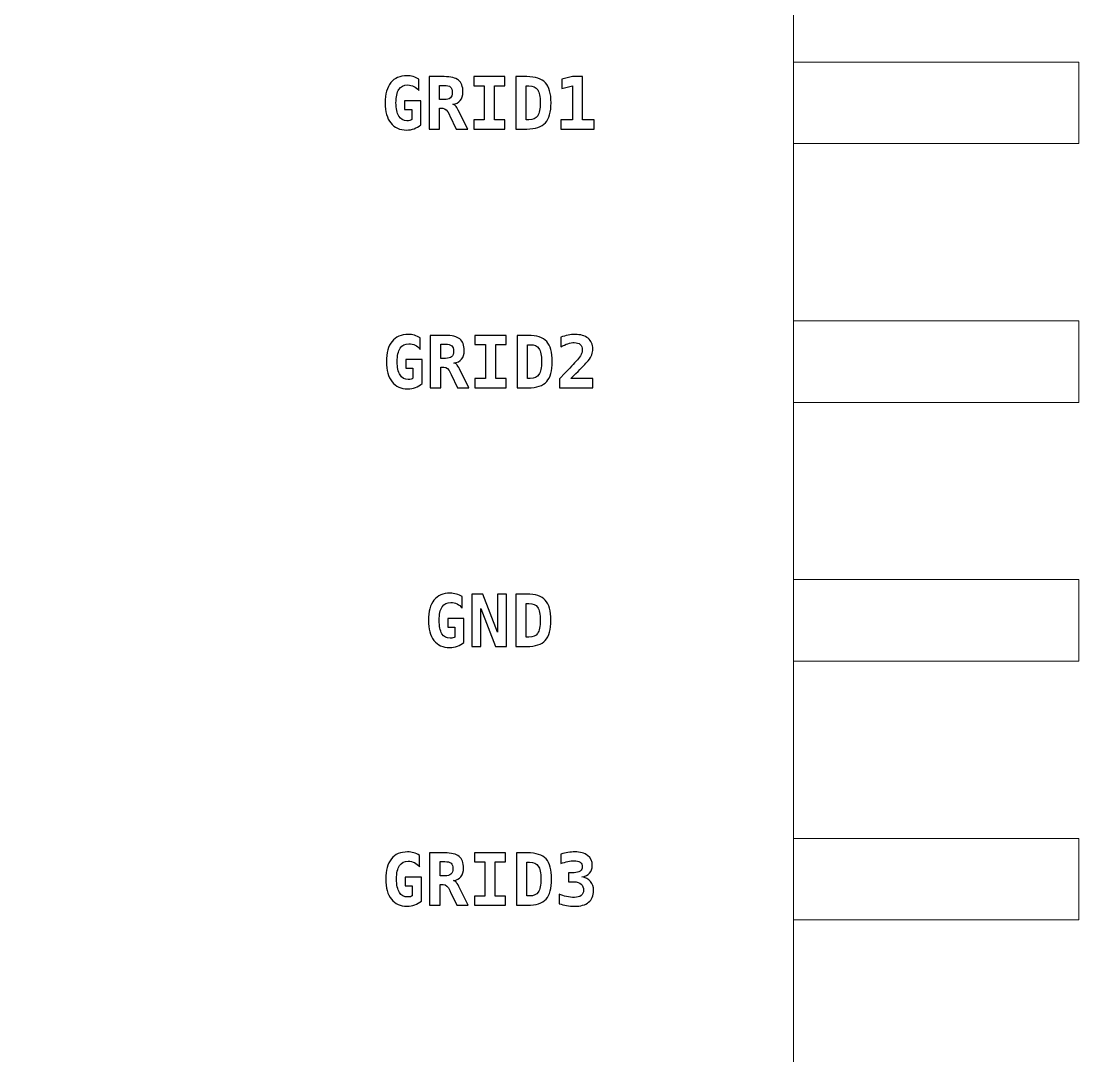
# Model space of a CAD drawing. Header units: centimetres. Extents: x -11.36 to -9.63, y -15.64 to -13.63.
# Drawn here: x -10.496 to -9.977, y -15.127 to -14.619 of the extents above; entities that cross this region are included whole.
import ezdxf

# ---------------------------------------------------------------- set-up
doc = ezdxf.new("R2010")
doc.units = ezdxf.units.CM
doc.header["$MEASUREMENT"] = 0
doc.layers.add('Layer 1', color=7, linetype='Continuous')

msp = doc.modelspace()

# ---------------------------------------------------------------- linework, layer by layer
at = {"layer": 'Layer 1', "color": 7, "lineweight": 9}
for points in [[(-10.8825, -15.485), (-10.1175, -15.485), (-10.1175, -14.215), (-10.8825, -14.215), (-10.8825, -15.485)], [(-10.1175, -14.6795), (-9.9775, -14.6795), (-9.9775, -14.6395), (-10.1175, -14.6395), (-10.1175, -14.6795)], [(-10.1175, -14.8065), (-9.9775, -14.8065), (-9.9775, -14.7665), (-10.1175, -14.7665), (-10.1175, -14.8065)], [(-10.1175, -14.9335), (-9.9775, -14.9335), (-9.9775, -14.8935), (-10.1175, -14.8935), (-10.1175, -14.9335)], [(-10.1175, -15.0605), (-9.9775, -15.0605), (-9.9775, -15.0205), (-10.1175, -15.0205), (-10.1175, -15.0605)]]:
    msp.add_lwpolyline(points, close=True, dxfattribs=at)
at = {"layer": 'Layer 1', "color": 250}
for points, knots in [([(-10.30474, -14.66769), (-10.30474, -14.66769), (-10.30474, -14.66278), (-10.30474, -14.66278), (-10.30474, -14.66278), (-10.30474, -14.66278), (-10.30822, -14.66278), (-10.30822, -14.66278), (-10.30822, -14.66278), (-10.30822, -14.66278), (-10.30822, -14.65851), (-10.30822, -14.65851), (-10.30822, -14.65851), (-10.30822, -14.65851), (-10.30029, -14.65851), (-10.30029, -14.65851), (-10.30029, -14.65851), (-10.30029, -14.65851), (-10.30029, -14.67029), (-10.30029, -14.67029), (-10.30029, -14.67029), (-10.30127, -14.67113), (-10.30234, -14.67176), (-10.30352, -14.67219), (-10.30352, -14.67219), (-10.3047, -14.67262), (-10.30596, -14.67284), (-10.3073, -14.67284), (-10.3073, -14.67284), (-10.31063, -14.67284), (-10.3132, -14.67168), (-10.31502, -14.66937), (-10.31502, -14.66937), (-10.31684, -14.66705), (-10.31774, -14.66377), (-10.31774, -14.6595), (-10.31774, -14.6595), (-10.31774, -14.65518), (-10.31683, -14.65187), (-10.315, -14.64958), (-10.315, -14.64958), (-10.31316, -14.6473), (-10.31052, -14.64616), (-10.30706, -14.64616), (-10.30706, -14.64616), (-10.30602, -14.64616), (-10.30501, -14.6463), (-10.30401, -14.6466), (-10.30401, -14.6466), (-10.30301, -14.64689), (-10.30207, -14.64731), (-10.3012, -14.64786), (-10.3012, -14.64786), (-10.3012, -14.64786), (-10.3012, -14.65349), (-10.3012, -14.65349), (-10.3012, -14.65349), (-10.30191, -14.65258), (-10.30273, -14.65188), (-10.30366, -14.65142), (-10.30366, -14.65142), (-10.30458, -14.65095), (-10.3056, -14.65072), (-10.3067, -14.65072), (-10.3067, -14.65072), (-10.30863, -14.65072), (-10.31008, -14.65145), (-10.31103, -14.6529), (-10.31103, -14.6529), (-10.31198, -14.65435), (-10.31246, -14.65655), (-10.31246, -14.6595), (-10.31246, -14.6595), (-10.31246, -14.66237), (-10.312, -14.66454), (-10.31108, -14.66604), (-10.31108, -14.66604), (-10.31016, -14.66753), (-10.30882, -14.66828), (-10.30707, -14.66828), (-10.30707, -14.66828), (-10.30654, -14.66828), (-10.30608, -14.66823), (-10.30568, -14.66813), (-10.30568, -14.66813), (-10.3053, -14.66804), (-10.30498, -14.66789), (-10.30474, -14.66769)], [0, 0, 0, 0, 0.045455, 0.045455, 0.045455, 0.045455, 0.090909, 0.090909, 0.090909, 0.090909, 0.136364, 0.136364, 0.136364, 0.136364, 0.181818, 0.181818, 0.181818, 0.181818, 0.227273, 0.227273, 0.227273, 0.227273, 0.272727, 0.272727, 0.272727, 0.272727, 0.318182, 0.318182, 0.318182, 0.318182, 0.363636, 0.363636, 0.363636, 0.363636, 0.409091, 0.409091, 0.409091, 0.409091, 0.454545, 0.454545, 0.454545, 0.454545, 0.5, 0.5, 0.5, 0.5, 0.545455, 0.545455, 0.545455, 0.545455, 0.590909, 0.590909, 0.590909, 0.590909, 0.636364, 0.636364, 0.636364, 0.636364, 0.681818, 0.681818, 0.681818, 0.681818, 0.727273, 0.727273, 0.727273, 0.727273, 0.772727, 0.772727, 0.772727, 0.772727, 0.818182, 0.818182, 0.818182, 0.818182, 0.863636, 0.863636, 0.863636, 0.863636, 0.909091, 0.909091, 0.909091, 0.909091, 0.954545, 0.954545, 0.954545, 0.954545, 1, 1, 1, 1]), ([(-10.28462, -14.6602), (-10.28411, -14.6603), (-10.28367, -14.66054), (-10.2833, -14.66092), (-10.2833, -14.66092), (-10.28293, -14.66129), (-10.28247, -14.66201), (-10.28193, -14.66309), (-10.28193, -14.66309), (-10.28193, -14.66309), (-10.27728, -14.67234), (-10.27728, -14.67234), (-10.27728, -14.67234), (-10.27728, -14.67234), (-10.28286, -14.67234), (-10.28286, -14.67234), (-10.28286, -14.67234), (-10.28286, -14.67234), (-10.28596, -14.66585), (-10.28596, -14.66585), (-10.28596, -14.66585), (-10.28605, -14.66567), (-10.28618, -14.66541), (-10.28632, -14.66509), (-10.28632, -14.66509), (-10.28723, -14.66315), (-10.2883, -14.66218), (-10.28953, -14.66218), (-10.28953, -14.66218), (-10.28953, -14.66218), (-10.29115, -14.66218), (-10.29115, -14.66218), (-10.29115, -14.66218), (-10.29115, -14.66218), (-10.29115, -14.67234), (-10.29115, -14.67234), (-10.29115, -14.67234), (-10.29115, -14.67234), (-10.29623, -14.67234), (-10.29623, -14.67234), (-10.29623, -14.67234), (-10.29623, -14.67234), (-10.29623, -14.64662), (-10.29623, -14.64662), (-10.29623, -14.64662), (-10.29623, -14.64662), (-10.28889, -14.64662), (-10.28889, -14.64662), (-10.28889, -14.64662), (-10.28558, -14.64662), (-10.28321, -14.64721), (-10.28177, -14.64838), (-10.28177, -14.64838), (-10.28033, -14.64955), (-10.2796, -14.65145), (-10.2796, -14.6541), (-10.2796, -14.6541), (-10.2796, -14.65586), (-10.28003, -14.65728), (-10.2809, -14.65832), (-10.2809, -14.65832), (-10.28176, -14.65936), (-10.283, -14.65999), (-10.28462, -14.6602)], [0, 0, 0, 0, 0.0625, 0.0625, 0.0625, 0.0625, 0.125, 0.125, 0.125, 0.125, 0.1875, 0.1875, 0.1875, 0.1875, 0.25, 0.25, 0.25, 0.25, 0.3125, 0.3125, 0.3125, 0.3125, 0.375, 0.375, 0.375, 0.375, 0.4375, 0.4375, 0.4375, 0.4375, 0.5, 0.5, 0.5, 0.5, 0.5625, 0.5625, 0.5625, 0.5625, 0.625, 0.625, 0.625, 0.625, 0.6875, 0.6875, 0.6875, 0.6875, 0.75, 0.75, 0.75, 0.75, 0.8125, 0.8125, 0.8125, 0.8125, 0.875, 0.875, 0.875, 0.875, 0.9375, 0.9375, 0.9375, 0.9375, 1, 1, 1, 1]), ([(-10.29115, -14.6509), (-10.29115, -14.6509), (-10.29115, -14.6579), (-10.29115, -14.6579), (-10.29115, -14.6579), (-10.29115, -14.6579), (-10.28875, -14.6579), (-10.28875, -14.6579), (-10.28875, -14.6579), (-10.28737, -14.6579), (-10.28637, -14.65763), (-10.28577, -14.65709), (-10.28577, -14.65709), (-10.28516, -14.65654), (-10.28486, -14.65564), (-10.28486, -14.65439), (-10.28486, -14.65439), (-10.28486, -14.65314), (-10.28516, -14.65224), (-10.28575, -14.65171), (-10.28575, -14.65171), (-10.28635, -14.65117), (-10.28735, -14.6509), (-10.28875, -14.6509), (-10.28875, -14.6509), (-10.28875, -14.6509), (-10.29115, -14.6509), (-10.29115, -14.6509)], [0, 0, 0, 0, 0.142857, 0.142857, 0.142857, 0.142857, 0.285714, 0.285714, 0.285714, 0.285714, 0.428571, 0.428571, 0.428571, 0.428571, 0.571429, 0.571429, 0.571429, 0.571429, 0.714286, 0.714286, 0.714286, 0.714286, 0.857143, 0.857143, 0.857143, 0.857143, 1, 1, 1, 1]), ([(-10.27432, -14.6511), (-10.27432, -14.6511), (-10.27432, -14.64662), (-10.27432, -14.64662), (-10.27432, -14.64662), (-10.27432, -14.64662), (-10.259, -14.64662), (-10.259, -14.64662), (-10.259, -14.64662), (-10.259, -14.64662), (-10.259, -14.6511), (-10.259, -14.6511), (-10.259, -14.6511), (-10.259, -14.6511), (-10.26412, -14.6511), (-10.26412, -14.6511), (-10.26412, -14.6511), (-10.26412, -14.6511), (-10.26412, -14.66786), (-10.26412, -14.66786), (-10.26412, -14.66786), (-10.26412, -14.66786), (-10.259, -14.66786), (-10.259, -14.66786), (-10.259, -14.66786), (-10.259, -14.66786), (-10.259, -14.67234), (-10.259, -14.67234), (-10.259, -14.67234), (-10.259, -14.67234), (-10.27432, -14.67234), (-10.27432, -14.67234), (-10.27432, -14.67234), (-10.27432, -14.67234), (-10.27432, -14.66786), (-10.27432, -14.66786), (-10.27432, -14.66786), (-10.27432, -14.66786), (-10.2692, -14.66786), (-10.2692, -14.66786), (-10.2692, -14.66786), (-10.2692, -14.66786), (-10.2692, -14.6511), (-10.2692, -14.6511), (-10.2692, -14.6511), (-10.2692, -14.6511), (-10.27432, -14.6511), (-10.27432, -14.6511)], [0, 0, 0, 0, 0.083333, 0.083333, 0.083333, 0.083333, 0.166667, 0.166667, 0.166667, 0.166667, 0.25, 0.25, 0.25, 0.25, 0.333333, 0.333333, 0.333333, 0.333333, 0.416667, 0.416667, 0.416667, 0.416667, 0.5, 0.5, 0.5, 0.5, 0.583333, 0.583333, 0.583333, 0.583333, 0.666667, 0.666667, 0.666667, 0.666667, 0.75, 0.75, 0.75, 0.75, 0.833333, 0.833333, 0.833333, 0.833333, 0.916667, 0.916667, 0.916667, 0.916667, 1, 1, 1, 1]), ([(-10.25368, -14.64662), (-10.25368, -14.64662), (-10.24824, -14.64662), (-10.24824, -14.64662), (-10.24824, -14.64662), (-10.24404, -14.64662), (-10.24101, -14.64762), (-10.23916, -14.64963), (-10.23916, -14.64963), (-10.23731, -14.65163), (-10.23639, -14.65491), (-10.23639, -14.65946), (-10.23639, -14.65946), (-10.23639, -14.66401), (-10.23731, -14.6673), (-10.23916, -14.66932), (-10.23916, -14.66932), (-10.24101, -14.67133), (-10.24404, -14.67234), (-10.24824, -14.67234), (-10.24824, -14.67234), (-10.24824, -14.67234), (-10.25368, -14.67234), (-10.25368, -14.67234), (-10.25368, -14.67234), (-10.25368, -14.67234), (-10.25368, -14.64662), (-10.25368, -14.64662)], [0, 0, 0, 0, 0.142857, 0.142857, 0.142857, 0.142857, 0.285714, 0.285714, 0.285714, 0.285714, 0.428571, 0.428571, 0.428571, 0.428571, 0.571429, 0.571429, 0.571429, 0.571429, 0.714286, 0.714286, 0.714286, 0.714286, 0.857143, 0.857143, 0.857143, 0.857143, 1, 1, 1, 1]), ([(-10.23156, -14.66786), (-10.23156, -14.66786), (-10.22587, -14.66786), (-10.22587, -14.66786), (-10.22587, -14.66786), (-10.22587, -14.66786), (-10.22587, -14.65117), (-10.22587, -14.65117), (-10.22587, -14.65117), (-10.22587, -14.65117), (-10.23116, -14.65248), (-10.23116, -14.65248), (-10.23116, -14.65248), (-10.23116, -14.65248), (-10.23116, -14.6479), (-10.23116, -14.6479), (-10.23116, -14.6479), (-10.23116, -14.6479), (-10.22584, -14.64662), (-10.22584, -14.64662), (-10.22584, -14.64662), (-10.22584, -14.64662), (-10.22093, -14.64662), (-10.22093, -14.64662), (-10.22093, -14.64662), (-10.22093, -14.64662), (-10.22093, -14.66786), (-10.22093, -14.66786), (-10.22093, -14.66786), (-10.22093, -14.66786), (-10.21524, -14.66786), (-10.21524, -14.66786), (-10.21524, -14.66786), (-10.21524, -14.66786), (-10.21524, -14.67234), (-10.21524, -14.67234), (-10.21524, -14.67234), (-10.21524, -14.67234), (-10.23156, -14.67234), (-10.23156, -14.67234), (-10.23156, -14.67234), (-10.23156, -14.67234), (-10.23156, -14.66786), (-10.23156, -14.66786)], [0, 0, 0, 0, 0.090909, 0.090909, 0.090909, 0.090909, 0.181818, 0.181818, 0.181818, 0.181818, 0.272727, 0.272727, 0.272727, 0.272727, 0.363636, 0.363636, 0.363636, 0.363636, 0.454545, 0.454545, 0.454545, 0.454545, 0.545455, 0.545455, 0.545455, 0.545455, 0.636364, 0.636364, 0.636364, 0.636364, 0.727273, 0.727273, 0.727273, 0.727273, 0.818182, 0.818182, 0.818182, 0.818182, 0.909091, 0.909091, 0.909091, 0.909091, 1, 1, 1, 1]), ([(-10.2486, -14.6512), (-10.2486, -14.6512), (-10.2486, -14.66776), (-10.2486, -14.66776), (-10.2486, -14.66776), (-10.2486, -14.66776), (-10.24723, -14.66776), (-10.24723, -14.66776), (-10.24723, -14.66776), (-10.24523, -14.66776), (-10.2438, -14.66713), (-10.24295, -14.66587), (-10.24295, -14.66587), (-10.2421, -14.66461), (-10.24168, -14.66247), (-10.24168, -14.65946), (-10.24168, -14.65946), (-10.24168, -14.65646), (-10.2421, -14.65433), (-10.24295, -14.65308), (-10.24295, -14.65308), (-10.2438, -14.65182), (-10.24523, -14.6512), (-10.24723, -14.6512), (-10.24723, -14.6512), (-10.24723, -14.6512), (-10.2486, -14.6512), (-10.2486, -14.6512)], [0, 0, 0, 0, 0.142857, 0.142857, 0.142857, 0.142857, 0.285714, 0.285714, 0.285714, 0.285714, 0.428571, 0.428571, 0.428571, 0.428571, 0.571429, 0.571429, 0.571429, 0.571429, 0.714286, 0.714286, 0.714286, 0.714286, 0.857143, 0.857143, 0.857143, 0.857143, 1, 1, 1, 1]), ([(-10.30412, -14.79469), (-10.30412, -14.79469), (-10.30412, -14.78978), (-10.30412, -14.78978), (-10.30412, -14.78978), (-10.30412, -14.78978), (-10.3076, -14.78978), (-10.3076, -14.78978), (-10.3076, -14.78978), (-10.3076, -14.78978), (-10.3076, -14.78551), (-10.3076, -14.78551), (-10.3076, -14.78551), (-10.3076, -14.78551), (-10.29967, -14.78551), (-10.29967, -14.78551), (-10.29967, -14.78551), (-10.29967, -14.78551), (-10.29967, -14.79729), (-10.29967, -14.79729), (-10.29967, -14.79729), (-10.30065, -14.79813), (-10.30172, -14.79876), (-10.3029, -14.79919), (-10.3029, -14.79919), (-10.30408, -14.79962), (-10.30534, -14.79984), (-10.30668, -14.79984), (-10.30668, -14.79984), (-10.31001, -14.79984), (-10.31258, -14.79868), (-10.3144, -14.79637), (-10.3144, -14.79637), (-10.31622, -14.79405), (-10.31712, -14.79077), (-10.31712, -14.7865), (-10.31712, -14.7865), (-10.31712, -14.78218), (-10.31621, -14.77887), (-10.31438, -14.77658), (-10.31438, -14.77658), (-10.31254, -14.7743), (-10.3099, -14.77316), (-10.30644, -14.77316), (-10.30644, -14.77316), (-10.3054, -14.77316), (-10.30439, -14.7733), (-10.30339, -14.7736), (-10.30339, -14.7736), (-10.30239, -14.77389), (-10.30145, -14.77431), (-10.30058, -14.77486), (-10.30058, -14.77486), (-10.30058, -14.77486), (-10.30058, -14.78049), (-10.30058, -14.78049), (-10.30058, -14.78049), (-10.30129, -14.77958), (-10.30211, -14.77888), (-10.30304, -14.77842), (-10.30304, -14.77842), (-10.30396, -14.77795), (-10.30498, -14.77772), (-10.30608, -14.77772), (-10.30608, -14.77772), (-10.30801, -14.77772), (-10.30946, -14.77845), (-10.31041, -14.7799), (-10.31041, -14.7799), (-10.31136, -14.78135), (-10.31184, -14.78355), (-10.31184, -14.7865), (-10.31184, -14.7865), (-10.31184, -14.78937), (-10.31138, -14.79154), (-10.31046, -14.79304), (-10.31046, -14.79304), (-10.30954, -14.79453), (-10.3082, -14.79528), (-10.30645, -14.79528), (-10.30645, -14.79528), (-10.30592, -14.79528), (-10.30546, -14.79523), (-10.30506, -14.79513), (-10.30506, -14.79513), (-10.30468, -14.79504), (-10.30436, -14.79489), (-10.30412, -14.79469)], [0, 0, 0, 0, 0.045455, 0.045455, 0.045455, 0.045455, 0.090909, 0.090909, 0.090909, 0.090909, 0.136364, 0.136364, 0.136364, 0.136364, 0.181818, 0.181818, 0.181818, 0.181818, 0.227273, 0.227273, 0.227273, 0.227273, 0.272727, 0.272727, 0.272727, 0.272727, 0.318182, 0.318182, 0.318182, 0.318182, 0.363636, 0.363636, 0.363636, 0.363636, 0.409091, 0.409091, 0.409091, 0.409091, 0.454545, 0.454545, 0.454545, 0.454545, 0.5, 0.5, 0.5, 0.5, 0.545455, 0.545455, 0.545455, 0.545455, 0.590909, 0.590909, 0.590909, 0.590909, 0.636364, 0.636364, 0.636364, 0.636364, 0.681818, 0.681818, 0.681818, 0.681818, 0.727273, 0.727273, 0.727273, 0.727273, 0.772727, 0.772727, 0.772727, 0.772727, 0.818182, 0.818182, 0.818182, 0.818182, 0.863636, 0.863636, 0.863636, 0.863636, 0.909091, 0.909091, 0.909091, 0.909091, 0.954545, 0.954545, 0.954545, 0.954545, 1, 1, 1, 1]), ([(-10.284, -14.7872), (-10.28349, -14.7873), (-10.28305, -14.78754), (-10.28268, -14.78792), (-10.28268, -14.78792), (-10.28231, -14.78829), (-10.28185, -14.78901), (-10.28131, -14.79009), (-10.28131, -14.79009), (-10.28131, -14.79009), (-10.27666, -14.79934), (-10.27666, -14.79934), (-10.27666, -14.79934), (-10.27666, -14.79934), (-10.28224, -14.79934), (-10.28224, -14.79934), (-10.28224, -14.79934), (-10.28224, -14.79934), (-10.28534, -14.79285), (-10.28534, -14.79285), (-10.28534, -14.79285), (-10.28543, -14.79267), (-10.28556, -14.79241), (-10.2857, -14.79209), (-10.2857, -14.79209), (-10.28661, -14.79015), (-10.28768, -14.78918), (-10.28891, -14.78918), (-10.28891, -14.78918), (-10.28891, -14.78918), (-10.29053, -14.78918), (-10.29053, -14.78918), (-10.29053, -14.78918), (-10.29053, -14.78918), (-10.29053, -14.79934), (-10.29053, -14.79934), (-10.29053, -14.79934), (-10.29053, -14.79934), (-10.29561, -14.79934), (-10.29561, -14.79934), (-10.29561, -14.79934), (-10.29561, -14.79934), (-10.29561, -14.77362), (-10.29561, -14.77362), (-10.29561, -14.77362), (-10.29561, -14.77362), (-10.28827, -14.77362), (-10.28827, -14.77362), (-10.28827, -14.77362), (-10.28496, -14.77362), (-10.28259, -14.77421), (-10.28115, -14.77538), (-10.28115, -14.77538), (-10.27971, -14.77655), (-10.27898, -14.77845), (-10.27898, -14.7811), (-10.27898, -14.7811), (-10.27898, -14.78286), (-10.27941, -14.78428), (-10.28028, -14.78532), (-10.28028, -14.78532), (-10.28114, -14.78636), (-10.28238, -14.78699), (-10.284, -14.7872)], [0, 0, 0, 0, 0.0625, 0.0625, 0.0625, 0.0625, 0.125, 0.125, 0.125, 0.125, 0.1875, 0.1875, 0.1875, 0.1875, 0.25, 0.25, 0.25, 0.25, 0.3125, 0.3125, 0.3125, 0.3125, 0.375, 0.375, 0.375, 0.375, 0.4375, 0.4375, 0.4375, 0.4375, 0.5, 0.5, 0.5, 0.5, 0.5625, 0.5625, 0.5625, 0.5625, 0.625, 0.625, 0.625, 0.625, 0.6875, 0.6875, 0.6875, 0.6875, 0.75, 0.75, 0.75, 0.75, 0.8125, 0.8125, 0.8125, 0.8125, 0.875, 0.875, 0.875, 0.875, 0.9375, 0.9375, 0.9375, 0.9375, 1, 1, 1, 1]), ([(-10.2737, -14.7781), (-10.2737, -14.7781), (-10.2737, -14.77362), (-10.2737, -14.77362), (-10.2737, -14.77362), (-10.2737, -14.77362), (-10.25838, -14.77362), (-10.25838, -14.77362), (-10.25838, -14.77362), (-10.25838, -14.77362), (-10.25838, -14.7781), (-10.25838, -14.7781), (-10.25838, -14.7781), (-10.25838, -14.7781), (-10.2635, -14.7781), (-10.2635, -14.7781), (-10.2635, -14.7781), (-10.2635, -14.7781), (-10.2635, -14.79486), (-10.2635, -14.79486), (-10.2635, -14.79486), (-10.2635, -14.79486), (-10.25838, -14.79486), (-10.25838, -14.79486), (-10.25838, -14.79486), (-10.25838, -14.79486), (-10.25838, -14.79934), (-10.25838, -14.79934), (-10.25838, -14.79934), (-10.25838, -14.79934), (-10.2737, -14.79934), (-10.2737, -14.79934), (-10.2737, -14.79934), (-10.2737, -14.79934), (-10.2737, -14.79486), (-10.2737, -14.79486), (-10.2737, -14.79486), (-10.2737, -14.79486), (-10.26858, -14.79486), (-10.26858, -14.79486), (-10.26858, -14.79486), (-10.26858, -14.79486), (-10.26858, -14.7781), (-10.26858, -14.7781), (-10.26858, -14.7781), (-10.26858, -14.7781), (-10.2737, -14.7781), (-10.2737, -14.7781)], [0, 0, 0, 0, 0.083333, 0.083333, 0.083333, 0.083333, 0.166667, 0.166667, 0.166667, 0.166667, 0.25, 0.25, 0.25, 0.25, 0.333333, 0.333333, 0.333333, 0.333333, 0.416667, 0.416667, 0.416667, 0.416667, 0.5, 0.5, 0.5, 0.5, 0.583333, 0.583333, 0.583333, 0.583333, 0.666667, 0.666667, 0.666667, 0.666667, 0.75, 0.75, 0.75, 0.75, 0.833333, 0.833333, 0.833333, 0.833333, 0.916667, 0.916667, 0.916667, 0.916667, 1, 1, 1, 1]), ([(-10.25306, -14.77362), (-10.25306, -14.77362), (-10.24762, -14.77362), (-10.24762, -14.77362), (-10.24762, -14.77362), (-10.24342, -14.77362), (-10.24039, -14.77462), (-10.23854, -14.77663), (-10.23854, -14.77663), (-10.23669, -14.77863), (-10.23577, -14.78191), (-10.23577, -14.78646), (-10.23577, -14.78646), (-10.23577, -14.79101), (-10.23669, -14.7943), (-10.23854, -14.79632), (-10.23854, -14.79632), (-10.24039, -14.79833), (-10.24342, -14.79934), (-10.24762, -14.79934), (-10.24762, -14.79934), (-10.24762, -14.79934), (-10.25306, -14.79934), (-10.25306, -14.79934), (-10.25306, -14.79934), (-10.25306, -14.79934), (-10.25306, -14.77362), (-10.25306, -14.77362)], [0, 0, 0, 0, 0.142857, 0.142857, 0.142857, 0.142857, 0.285714, 0.285714, 0.285714, 0.285714, 0.428571, 0.428571, 0.428571, 0.428571, 0.571429, 0.571429, 0.571429, 0.571429, 0.714286, 0.714286, 0.714286, 0.714286, 0.857143, 0.857143, 0.857143, 0.857143, 1, 1, 1, 1]), ([(-10.22671, -14.79486), (-10.22671, -14.79486), (-10.21587, -14.79486), (-10.21587, -14.79486), (-10.21587, -14.79486), (-10.21587, -14.79486), (-10.21587, -14.79934), (-10.21587, -14.79934), (-10.21587, -14.79934), (-10.21587, -14.79934), (-10.2322, -14.79934), (-10.2322, -14.79934), (-10.2322, -14.79934), (-10.2322, -14.79934), (-10.2322, -14.79499), (-10.2322, -14.79499), (-10.2322, -14.79499), (-10.2322, -14.79499), (-10.22944, -14.79207), (-10.22944, -14.79207), (-10.22944, -14.79207), (-10.22617, -14.78859), (-10.22418, -14.78645), (-10.22348, -14.78565), (-10.22348, -14.78565), (-10.22263, -14.78466), (-10.222, -14.78378), (-10.22163, -14.78302), (-10.22163, -14.78302), (-10.22124, -14.78225), (-10.22106, -14.7815), (-10.22106, -14.78075), (-10.22106, -14.78075), (-10.22106, -14.77961), (-10.2214, -14.77872), (-10.2221, -14.7781), (-10.2221, -14.7781), (-10.22279, -14.77747), (-10.22378, -14.77715), (-10.22505, -14.77715), (-10.22505, -14.77715), (-10.22596, -14.77715), (-10.22698, -14.77734), (-10.22811, -14.7777), (-10.22811, -14.7777), (-10.22924, -14.77806), (-10.23042, -14.77858), (-10.23165, -14.77927), (-10.23165, -14.77927), (-10.23165, -14.77927), (-10.23165, -14.77453), (-10.23165, -14.77453), (-10.23165, -14.77453), (-10.23042, -14.77409), (-10.22922, -14.77374), (-10.22804, -14.77351), (-10.22804, -14.77351), (-10.22686, -14.77327), (-10.22573, -14.77316), (-10.22465, -14.77316), (-10.22465, -14.77316), (-10.22193, -14.77316), (-10.21979, -14.77379), (-10.21824, -14.77506), (-10.21824, -14.77506), (-10.21668, -14.77633), (-10.2159, -14.77806), (-10.2159, -14.78025), (-10.2159, -14.78025), (-10.2159, -14.78126), (-10.21608, -14.78221), (-10.21641, -14.78309), (-10.21641, -14.78309), (-10.21675, -14.78398), (-10.21733, -14.78496), (-10.21816, -14.78604), (-10.21816, -14.78604), (-10.21877, -14.78682), (-10.22044, -14.78858), (-10.22317, -14.79131), (-10.22317, -14.79131), (-10.22465, -14.79279), (-10.22583, -14.79398), (-10.22671, -14.79486)], [0, 0, 0, 0, 0.047619, 0.047619, 0.047619, 0.047619, 0.095238, 0.095238, 0.095238, 0.095238, 0.142857, 0.142857, 0.142857, 0.142857, 0.190476, 0.190476, 0.190476, 0.190476, 0.238095, 0.238095, 0.238095, 0.238095, 0.285714, 0.285714, 0.285714, 0.285714, 0.333333, 0.333333, 0.333333, 0.333333, 0.380952, 0.380952, 0.380952, 0.380952, 0.428571, 0.428571, 0.428571, 0.428571, 0.47619, 0.47619, 0.47619, 0.47619, 0.52381, 0.52381, 0.52381, 0.52381, 0.571429, 0.571429, 0.571429, 0.571429, 0.619048, 0.619048, 0.619048, 0.619048, 0.666667, 0.666667, 0.666667, 0.666667, 0.714286, 0.714286, 0.714286, 0.714286, 0.761905, 0.761905, 0.761905, 0.761905, 0.809524, 0.809524, 0.809524, 0.809524, 0.857143, 0.857143, 0.857143, 0.857143, 0.904762, 0.904762, 0.904762, 0.904762, 0.952381, 0.952381, 0.952381, 0.952381, 1, 1, 1, 1]), ([(-10.29053, -14.7779), (-10.29053, -14.7779), (-10.29053, -14.7849), (-10.29053, -14.7849), (-10.29053, -14.7849), (-10.29053, -14.7849), (-10.28813, -14.7849), (-10.28813, -14.7849), (-10.28813, -14.7849), (-10.28675, -14.7849), (-10.28575, -14.78463), (-10.28515, -14.78409), (-10.28515, -14.78409), (-10.28454, -14.78354), (-10.28424, -14.78264), (-10.28424, -14.78139), (-10.28424, -14.78139), (-10.28424, -14.78014), (-10.28454, -14.77924), (-10.28513, -14.77871), (-10.28513, -14.77871), (-10.28573, -14.77817), (-10.28673, -14.7779), (-10.28813, -14.7779), (-10.28813, -14.7779), (-10.28813, -14.7779), (-10.29053, -14.7779), (-10.29053, -14.7779)], [0, 0, 0, 0, 0.142857, 0.142857, 0.142857, 0.142857, 0.285714, 0.285714, 0.285714, 0.285714, 0.428571, 0.428571, 0.428571, 0.428571, 0.571429, 0.571429, 0.571429, 0.571429, 0.714286, 0.714286, 0.714286, 0.714286, 0.857143, 0.857143, 0.857143, 0.857143, 1, 1, 1, 1]), ([(-10.24798, -14.7782), (-10.24798, -14.7782), (-10.24798, -14.79476), (-10.24798, -14.79476), (-10.24798, -14.79476), (-10.24798, -14.79476), (-10.24661, -14.79476), (-10.24661, -14.79476), (-10.24661, -14.79476), (-10.24461, -14.79476), (-10.24318, -14.79413), (-10.24233, -14.79287), (-10.24233, -14.79287), (-10.24148, -14.79161), (-10.24106, -14.78947), (-10.24106, -14.78646), (-10.24106, -14.78646), (-10.24106, -14.78346), (-10.24148, -14.78133), (-10.24233, -14.78008), (-10.24233, -14.78008), (-10.24318, -14.77882), (-10.24461, -14.7782), (-10.24661, -14.7782), (-10.24661, -14.7782), (-10.24661, -14.7782), (-10.24798, -14.7782), (-10.24798, -14.7782)], [0, 0, 0, 0, 0.142857, 0.142857, 0.142857, 0.142857, 0.285714, 0.285714, 0.285714, 0.285714, 0.428571, 0.428571, 0.428571, 0.428571, 0.571429, 0.571429, 0.571429, 0.571429, 0.714286, 0.714286, 0.714286, 0.714286, 0.857143, 0.857143, 0.857143, 0.857143, 1, 1, 1, 1]), ([(-10.28355, -14.92169), (-10.28355, -14.92169), (-10.28355, -14.91678), (-10.28355, -14.91678), (-10.28355, -14.91678), (-10.28355, -14.91678), (-10.28703, -14.91678), (-10.28703, -14.91678), (-10.28703, -14.91678), (-10.28703, -14.91678), (-10.28703, -14.91251), (-10.28703, -14.91251), (-10.28703, -14.91251), (-10.28703, -14.91251), (-10.2791, -14.91251), (-10.2791, -14.91251), (-10.2791, -14.91251), (-10.2791, -14.91251), (-10.2791, -14.92429), (-10.2791, -14.92429), (-10.2791, -14.92429), (-10.28008, -14.92513), (-10.28115, -14.92576), (-10.28233, -14.92619), (-10.28233, -14.92619), (-10.28351, -14.92662), (-10.28477, -14.92684), (-10.28611, -14.92684), (-10.28611, -14.92684), (-10.28944, -14.92684), (-10.29201, -14.92568), (-10.29383, -14.92337), (-10.29383, -14.92337), (-10.29565, -14.92105), (-10.29655, -14.91777), (-10.29655, -14.9135), (-10.29655, -14.9135), (-10.29655, -14.90918), (-10.29564, -14.90587), (-10.29381, -14.90358), (-10.29381, -14.90358), (-10.29197, -14.9013), (-10.28933, -14.90016), (-10.28587, -14.90016), (-10.28587, -14.90016), (-10.28483, -14.90016), (-10.28382, -14.9003), (-10.28282, -14.9006), (-10.28282, -14.9006), (-10.28182, -14.90089), (-10.28088, -14.90131), (-10.28001, -14.90186), (-10.28001, -14.90186), (-10.28001, -14.90186), (-10.28001, -14.90749), (-10.28001, -14.90749), (-10.28001, -14.90749), (-10.28072, -14.90658), (-10.28154, -14.90588), (-10.28247, -14.90542), (-10.28247, -14.90542), (-10.28339, -14.90495), (-10.28441, -14.90472), (-10.28551, -14.90472), (-10.28551, -14.90472), (-10.28744, -14.90472), (-10.28889, -14.90545), (-10.28984, -14.9069), (-10.28984, -14.9069), (-10.29079, -14.90835), (-10.29127, -14.91055), (-10.29127, -14.9135), (-10.29127, -14.9135), (-10.29127, -14.91637), (-10.29081, -14.91854), (-10.28989, -14.92004), (-10.28989, -14.92004), (-10.28897, -14.92153), (-10.28763, -14.92228), (-10.28588, -14.92228), (-10.28588, -14.92228), (-10.28535, -14.92228), (-10.28489, -14.92223), (-10.28449, -14.92213), (-10.28449, -14.92213), (-10.28411, -14.92204), (-10.28379, -14.92189), (-10.28355, -14.92169)], [0, 0, 0, 0, 0.045455, 0.045455, 0.045455, 0.045455, 0.090909, 0.090909, 0.090909, 0.090909, 0.136364, 0.136364, 0.136364, 0.136364, 0.181818, 0.181818, 0.181818, 0.181818, 0.227273, 0.227273, 0.227273, 0.227273, 0.272727, 0.272727, 0.272727, 0.272727, 0.318182, 0.318182, 0.318182, 0.318182, 0.363636, 0.363636, 0.363636, 0.363636, 0.409091, 0.409091, 0.409091, 0.409091, 0.454545, 0.454545, 0.454545, 0.454545, 0.5, 0.5, 0.5, 0.5, 0.545455, 0.545455, 0.545455, 0.545455, 0.590909, 0.590909, 0.590909, 0.590909, 0.636364, 0.636364, 0.636364, 0.636364, 0.681818, 0.681818, 0.681818, 0.681818, 0.727273, 0.727273, 0.727273, 0.727273, 0.772727, 0.772727, 0.772727, 0.772727, 0.818182, 0.818182, 0.818182, 0.818182, 0.863636, 0.863636, 0.863636, 0.863636, 0.909091, 0.909091, 0.909091, 0.909091, 0.954545, 0.954545, 0.954545, 0.954545, 1, 1, 1, 1]), ([(-10.27528, -14.90062), (-10.27528, -14.90062), (-10.26982, -14.90062), (-10.26982, -14.90062), (-10.26982, -14.90062), (-10.26982, -14.90062), (-10.26265, -14.91931), (-10.26265, -14.91931), (-10.26265, -14.91931), (-10.26265, -14.91931), (-10.26265, -14.90062), (-10.26265, -14.90062), (-10.26265, -14.90062), (-10.26265, -14.90062), (-10.25817, -14.90062), (-10.25817, -14.90062), (-10.25817, -14.90062), (-10.25817, -14.90062), (-10.25817, -14.92634), (-10.25817, -14.92634), (-10.25817, -14.92634), (-10.25817, -14.92634), (-10.2636, -14.92634), (-10.2636, -14.92634), (-10.2636, -14.92634), (-10.2636, -14.92634), (-10.2708, -14.90765), (-10.2708, -14.90765), (-10.2708, -14.90765), (-10.2708, -14.90765), (-10.2708, -14.92634), (-10.2708, -14.92634), (-10.2708, -14.92634), (-10.2708, -14.92634), (-10.27528, -14.92634), (-10.27528, -14.92634), (-10.27528, -14.92634), (-10.27528, -14.92634), (-10.27528, -14.90062), (-10.27528, -14.90062)], [0, 0, 0, 0, 0.1, 0.1, 0.1, 0.1, 0.2, 0.2, 0.2, 0.2, 0.3, 0.3, 0.3, 0.3, 0.4, 0.4, 0.4, 0.4, 0.5, 0.5, 0.5, 0.5, 0.6, 0.6, 0.6, 0.6, 0.7, 0.7, 0.7, 0.7, 0.8, 0.8, 0.8, 0.8, 0.9, 0.9, 0.9, 0.9, 1, 1, 1, 1]), ([(-10.25373, -14.90062), (-10.25373, -14.90062), (-10.24829, -14.90062), (-10.24829, -14.90062), (-10.24829, -14.90062), (-10.24409, -14.90062), (-10.24106, -14.90162), (-10.23921, -14.90363), (-10.23921, -14.90363), (-10.23736, -14.90563), (-10.23644, -14.90891), (-10.23644, -14.91346), (-10.23644, -14.91346), (-10.23644, -14.91801), (-10.23736, -14.9213), (-10.23921, -14.92332), (-10.23921, -14.92332), (-10.24106, -14.92533), (-10.24409, -14.92634), (-10.24829, -14.92634), (-10.24829, -14.92634), (-10.24829, -14.92634), (-10.25373, -14.92634), (-10.25373, -14.92634), (-10.25373, -14.92634), (-10.25373, -14.92634), (-10.25373, -14.90062), (-10.25373, -14.90062)], [0, 0, 0, 0, 0.142857, 0.142857, 0.142857, 0.142857, 0.285714, 0.285714, 0.285714, 0.285714, 0.428571, 0.428571, 0.428571, 0.428571, 0.571429, 0.571429, 0.571429, 0.571429, 0.714286, 0.714286, 0.714286, 0.714286, 0.857143, 0.857143, 0.857143, 0.857143, 1, 1, 1, 1]), ([(-10.24865, -14.9052), (-10.24865, -14.9052), (-10.24865, -14.92176), (-10.24865, -14.92176), (-10.24865, -14.92176), (-10.24865, -14.92176), (-10.24728, -14.92176), (-10.24728, -14.92176), (-10.24728, -14.92176), (-10.24528, -14.92176), (-10.24385, -14.92113), (-10.243, -14.91987), (-10.243, -14.91987), (-10.24215, -14.91861), (-10.24173, -14.91647), (-10.24173, -14.91346), (-10.24173, -14.91346), (-10.24173, -14.91046), (-10.24215, -14.90833), (-10.243, -14.90708), (-10.243, -14.90708), (-10.24385, -14.90582), (-10.24528, -14.9052), (-10.24728, -14.9052), (-10.24728, -14.9052), (-10.24728, -14.9052), (-10.24865, -14.9052), (-10.24865, -14.9052)], [0, 0, 0, 0, 0.142857, 0.142857, 0.142857, 0.142857, 0.285714, 0.285714, 0.285714, 0.285714, 0.428571, 0.428571, 0.428571, 0.428571, 0.571429, 0.571429, 0.571429, 0.571429, 0.714286, 0.714286, 0.714286, 0.714286, 0.857143, 0.857143, 0.857143, 0.857143, 1, 1, 1, 1]), ([(-10.30444, -15.04869), (-10.30444, -15.04869), (-10.30444, -15.04378), (-10.30444, -15.04378), (-10.30444, -15.04378), (-10.30444, -15.04378), (-10.30792, -15.04378), (-10.30792, -15.04378), (-10.30792, -15.04378), (-10.30792, -15.04378), (-10.30792, -15.03951), (-10.30792, -15.03951), (-10.30792, -15.03951), (-10.30792, -15.03951), (-10.29999, -15.03951), (-10.29999, -15.03951), (-10.29999, -15.03951), (-10.29999, -15.03951), (-10.29999, -15.05129), (-10.29999, -15.05129), (-10.29999, -15.05129), (-10.30097, -15.05213), (-10.30204, -15.05276), (-10.30322, -15.05319), (-10.30322, -15.05319), (-10.3044, -15.05362), (-10.30566, -15.05384), (-10.307, -15.05384), (-10.307, -15.05384), (-10.31033, -15.05384), (-10.3129, -15.05268), (-10.31472, -15.05037), (-10.31472, -15.05037), (-10.31654, -15.04805), (-10.31744, -15.04477), (-10.31744, -15.0405), (-10.31744, -15.0405), (-10.31744, -15.03618), (-10.31653, -15.03287), (-10.3147, -15.03058), (-10.3147, -15.03058), (-10.31286, -15.0283), (-10.31022, -15.02716), (-10.30676, -15.02716), (-10.30676, -15.02716), (-10.30572, -15.02716), (-10.30471, -15.0273), (-10.30371, -15.0276), (-10.30371, -15.0276), (-10.30271, -15.02789), (-10.30177, -15.02831), (-10.3009, -15.02886), (-10.3009, -15.02886), (-10.3009, -15.02886), (-10.3009, -15.03449), (-10.3009, -15.03449), (-10.3009, -15.03449), (-10.30161, -15.03358), (-10.30243, -15.03288), (-10.30336, -15.03242), (-10.30336, -15.03242), (-10.30428, -15.03195), (-10.3053, -15.03172), (-10.3064, -15.03172), (-10.3064, -15.03172), (-10.30833, -15.03172), (-10.30978, -15.03245), (-10.31073, -15.0339), (-10.31073, -15.0339), (-10.31168, -15.03535), (-10.31216, -15.03755), (-10.31216, -15.0405), (-10.31216, -15.0405), (-10.31216, -15.04337), (-10.3117, -15.04554), (-10.31078, -15.04704), (-10.31078, -15.04704), (-10.30986, -15.04853), (-10.30852, -15.04928), (-10.30677, -15.04928), (-10.30677, -15.04928), (-10.30624, -15.04928), (-10.30578, -15.04923), (-10.30538, -15.04913), (-10.30538, -15.04913), (-10.305, -15.04904), (-10.30468, -15.04889), (-10.30444, -15.04869)], [0, 0, 0, 0, 0.045455, 0.045455, 0.045455, 0.045455, 0.090909, 0.090909, 0.090909, 0.090909, 0.136364, 0.136364, 0.136364, 0.136364, 0.181818, 0.181818, 0.181818, 0.181818, 0.227273, 0.227273, 0.227273, 0.227273, 0.272727, 0.272727, 0.272727, 0.272727, 0.318182, 0.318182, 0.318182, 0.318182, 0.363636, 0.363636, 0.363636, 0.363636, 0.409091, 0.409091, 0.409091, 0.409091, 0.454545, 0.454545, 0.454545, 0.454545, 0.5, 0.5, 0.5, 0.5, 0.545455, 0.545455, 0.545455, 0.545455, 0.590909, 0.590909, 0.590909, 0.590909, 0.636364, 0.636364, 0.636364, 0.636364, 0.681818, 0.681818, 0.681818, 0.681818, 0.727273, 0.727273, 0.727273, 0.727273, 0.772727, 0.772727, 0.772727, 0.772727, 0.818182, 0.818182, 0.818182, 0.818182, 0.863636, 0.863636, 0.863636, 0.863636, 0.909091, 0.909091, 0.909091, 0.909091, 0.954545, 0.954545, 0.954545, 0.954545, 1, 1, 1, 1]), ([(-10.28432, -15.0412), (-10.28381, -15.0413), (-10.28337, -15.04154), (-10.283, -15.04192), (-10.283, -15.04192), (-10.28263, -15.04229), (-10.28217, -15.04301), (-10.28163, -15.04409), (-10.28163, -15.04409), (-10.28163, -15.04409), (-10.27698, -15.05334), (-10.27698, -15.05334), (-10.27698, -15.05334), (-10.27698, -15.05334), (-10.28256, -15.05334), (-10.28256, -15.05334), (-10.28256, -15.05334), (-10.28256, -15.05334), (-10.28566, -15.04685), (-10.28566, -15.04685), (-10.28566, -15.04685), (-10.28575, -15.04667), (-10.28588, -15.04641), (-10.28602, -15.04609), (-10.28602, -15.04609), (-10.28693, -15.04415), (-10.288, -15.04318), (-10.28923, -15.04318), (-10.28923, -15.04318), (-10.28923, -15.04318), (-10.29085, -15.04318), (-10.29085, -15.04318), (-10.29085, -15.04318), (-10.29085, -15.04318), (-10.29085, -15.05334), (-10.29085, -15.05334), (-10.29085, -15.05334), (-10.29085, -15.05334), (-10.29593, -15.05334), (-10.29593, -15.05334), (-10.29593, -15.05334), (-10.29593, -15.05334), (-10.29593, -15.02762), (-10.29593, -15.02762), (-10.29593, -15.02762), (-10.29593, -15.02762), (-10.28859, -15.02762), (-10.28859, -15.02762), (-10.28859, -15.02762), (-10.28528, -15.02762), (-10.28291, -15.02821), (-10.28147, -15.02938), (-10.28147, -15.02938), (-10.28003, -15.03055), (-10.2793, -15.03245), (-10.2793, -15.0351), (-10.2793, -15.0351), (-10.2793, -15.03686), (-10.27973, -15.03828), (-10.2806, -15.03932), (-10.2806, -15.03932), (-10.28146, -15.04036), (-10.2827, -15.04099), (-10.28432, -15.0412)], [0, 0, 0, 0, 0.0625, 0.0625, 0.0625, 0.0625, 0.125, 0.125, 0.125, 0.125, 0.1875, 0.1875, 0.1875, 0.1875, 0.25, 0.25, 0.25, 0.25, 0.3125, 0.3125, 0.3125, 0.3125, 0.375, 0.375, 0.375, 0.375, 0.4375, 0.4375, 0.4375, 0.4375, 0.5, 0.5, 0.5, 0.5, 0.5625, 0.5625, 0.5625, 0.5625, 0.625, 0.625, 0.625, 0.625, 0.6875, 0.6875, 0.6875, 0.6875, 0.75, 0.75, 0.75, 0.75, 0.8125, 0.8125, 0.8125, 0.8125, 0.875, 0.875, 0.875, 0.875, 0.9375, 0.9375, 0.9375, 0.9375, 1, 1, 1, 1]), ([(-10.27402, -15.0321), (-10.27402, -15.0321), (-10.27402, -15.02762), (-10.27402, -15.02762), (-10.27402, -15.02762), (-10.27402, -15.02762), (-10.2587, -15.02762), (-10.2587, -15.02762), (-10.2587, -15.02762), (-10.2587, -15.02762), (-10.2587, -15.0321), (-10.2587, -15.0321), (-10.2587, -15.0321), (-10.2587, -15.0321), (-10.26382, -15.0321), (-10.26382, -15.0321), (-10.26382, -15.0321), (-10.26382, -15.0321), (-10.26382, -15.04886), (-10.26382, -15.04886), (-10.26382, -15.04886), (-10.26382, -15.04886), (-10.2587, -15.04886), (-10.2587, -15.04886), (-10.2587, -15.04886), (-10.2587, -15.04886), (-10.2587, -15.05334), (-10.2587, -15.05334), (-10.2587, -15.05334), (-10.2587, -15.05334), (-10.27402, -15.05334), (-10.27402, -15.05334), (-10.27402, -15.05334), (-10.27402, -15.05334), (-10.27402, -15.04886), (-10.27402, -15.04886), (-10.27402, -15.04886), (-10.27402, -15.04886), (-10.2689, -15.04886), (-10.2689, -15.04886), (-10.2689, -15.04886), (-10.2689, -15.04886), (-10.2689, -15.0321), (-10.2689, -15.0321), (-10.2689, -15.0321), (-10.2689, -15.0321), (-10.27402, -15.0321), (-10.27402, -15.0321)], [0, 0, 0, 0, 0.083333, 0.083333, 0.083333, 0.083333, 0.166667, 0.166667, 0.166667, 0.166667, 0.25, 0.25, 0.25, 0.25, 0.333333, 0.333333, 0.333333, 0.333333, 0.416667, 0.416667, 0.416667, 0.416667, 0.5, 0.5, 0.5, 0.5, 0.583333, 0.583333, 0.583333, 0.583333, 0.666667, 0.666667, 0.666667, 0.666667, 0.75, 0.75, 0.75, 0.75, 0.833333, 0.833333, 0.833333, 0.833333, 0.916667, 0.916667, 0.916667, 0.916667, 1, 1, 1, 1]), ([(-10.25338, -15.02762), (-10.25338, -15.02762), (-10.24794, -15.02762), (-10.24794, -15.02762), (-10.24794, -15.02762), (-10.24374, -15.02762), (-10.24071, -15.02862), (-10.23886, -15.03063), (-10.23886, -15.03063), (-10.23701, -15.03263), (-10.23609, -15.03591), (-10.23609, -15.04046), (-10.23609, -15.04046), (-10.23609, -15.04501), (-10.23701, -15.0483), (-10.23886, -15.05032), (-10.23886, -15.05032), (-10.24071, -15.05233), (-10.24374, -15.05334), (-10.24794, -15.05334), (-10.24794, -15.05334), (-10.24794, -15.05334), (-10.25338, -15.05334), (-10.25338, -15.05334), (-10.25338, -15.05334), (-10.25338, -15.05334), (-10.25338, -15.02762), (-10.25338, -15.02762)], [0, 0, 0, 0, 0.142857, 0.142857, 0.142857, 0.142857, 0.285714, 0.285714, 0.285714, 0.285714, 0.428571, 0.428571, 0.428571, 0.428571, 0.571429, 0.571429, 0.571429, 0.571429, 0.714286, 0.714286, 0.714286, 0.714286, 0.857143, 0.857143, 0.857143, 0.857143, 1, 1, 1, 1]), ([(-10.22504, -15.04183), (-10.22504, -15.04183), (-10.22777, -15.04183), (-10.22777, -15.04183), (-10.22777, -15.04183), (-10.22777, -15.04183), (-10.22777, -15.03735), (-10.22777, -15.03735), (-10.22777, -15.03735), (-10.22777, -15.03735), (-10.22504, -15.03735), (-10.22504, -15.03735), (-10.22504, -15.03735), (-10.22379, -15.03735), (-10.2228, -15.03711), (-10.22211, -15.03661), (-10.22211, -15.03661), (-10.22142, -15.03611), (-10.22107, -15.0354), (-10.22107, -15.03449), (-10.22107, -15.03449), (-10.22107, -15.03354), (-10.22142, -15.0328), (-10.22211, -15.03226), (-10.22211, -15.03226), (-10.2228, -15.03173), (-10.22379, -15.03146), (-10.22504, -15.03146), (-10.22504, -15.03146), (-10.22601, -15.03146), (-10.22704, -15.03158), (-10.22814, -15.03183), (-10.22814, -15.03183), (-10.22925, -15.03207), (-10.23039, -15.03242), (-10.23157, -15.03288), (-10.23157, -15.03288), (-10.23157, -15.03288), (-10.23157, -15.02826), (-10.23157, -15.02826), (-10.23157, -15.02826), (-10.23039, -15.0279), (-10.22923, -15.02763), (-10.22808, -15.02744), (-10.22808, -15.02744), (-10.22693, -15.02725), (-10.22583, -15.02716), (-10.22477, -15.02716), (-10.22477, -15.02716), (-10.22206, -15.02716), (-10.21995, -15.02775), (-10.21844, -15.02893), (-10.21844, -15.02893), (-10.21692, -15.03011), (-10.21616, -15.03174), (-10.21616, -15.03382), (-10.21616, -15.03382), (-10.21616, -15.03535), (-10.2166, -15.0366), (-10.21747, -15.03757), (-10.21747, -15.03757), (-10.21834, -15.03854), (-10.21959, -15.03918), (-10.22121, -15.03947), (-10.22121, -15.03947), (-10.21937, -15.03979), (-10.21797, -15.04053), (-10.217, -15.04167), (-10.217, -15.04167), (-10.21604, -15.04281), (-10.21555, -15.04431), (-10.21555, -15.04617), (-10.21555, -15.04617), (-10.21555, -15.04867), (-10.21635, -15.05056), (-10.21795, -15.05188), (-10.21795, -15.05188), (-10.21955, -15.05319), (-10.22186, -15.05384), (-10.22491, -15.05384), (-10.22491, -15.05384), (-10.2262, -15.05384), (-10.22748, -15.05373), (-10.22874, -15.05351), (-10.22874, -15.05351), (-10.23, -15.05329), (-10.2312, -15.05298), (-10.23235, -15.05256), (-10.23235, -15.05256), (-10.23235, -15.05256), (-10.23235, -15.04784), (-10.23235, -15.04784), (-10.23235, -15.04784), (-10.23127, -15.04838), (-10.2301, -15.04879), (-10.22885, -15.04908), (-10.22885, -15.04908), (-10.2276, -15.04936), (-10.22629, -15.0495), (-10.22491, -15.0495), (-10.22491, -15.0495), (-10.22353, -15.0495), (-10.22244, -15.04918), (-10.22163, -15.04854), (-10.22163, -15.04854), (-10.22083, -15.04791), (-10.22043, -15.04705), (-10.22043, -15.04597), (-10.22043, -15.04597), (-10.22043, -15.04465), (-10.22083, -15.04363), (-10.22163, -15.04291), (-10.22163, -15.04291), (-10.22244, -15.04219), (-10.22357, -15.04183), (-10.22504, -15.04183)], [0, 0, 0, 0, 0.034483, 0.034483, 0.034483, 0.034483, 0.068966, 0.068966, 0.068966, 0.068966, 0.103448, 0.103448, 0.103448, 0.103448, 0.137931, 0.137931, 0.137931, 0.137931, 0.172414, 0.172414, 0.172414, 0.172414, 0.206897, 0.206897, 0.206897, 0.206897, 0.241379, 0.241379, 0.241379, 0.241379, 0.275862, 0.275862, 0.275862, 0.275862, 0.310345, 0.310345, 0.310345, 0.310345, 0.344828, 0.344828, 0.344828, 0.344828, 0.37931, 0.37931, 0.37931, 0.37931, 0.413793, 0.413793, 0.413793, 0.413793, 0.448276, 0.448276, 0.448276, 0.448276, 0.482759, 0.482759, 0.482759, 0.482759, 0.517241, 0.517241, 0.517241, 0.517241, 0.551724, 0.551724, 0.551724, 0.551724, 0.586207, 0.586207, 0.586207, 0.586207, 0.62069, 0.62069, 0.62069, 0.62069, 0.655172, 0.655172, 0.655172, 0.655172, 0.689655, 0.689655, 0.689655, 0.689655, 0.724138, 0.724138, 0.724138, 0.724138, 0.758621, 0.758621, 0.758621, 0.758621, 0.793103, 0.793103, 0.793103, 0.793103, 0.827586, 0.827586, 0.827586, 0.827586, 0.862069, 0.862069, 0.862069, 0.862069, 0.896552, 0.896552, 0.896552, 0.896552, 0.931034, 0.931034, 0.931034, 0.931034, 0.965517, 0.965517, 0.965517, 0.965517, 1, 1, 1, 1]), ([(-10.29085, -15.0319), (-10.29085, -15.0319), (-10.29085, -15.0389), (-10.29085, -15.0389), (-10.29085, -15.0389), (-10.29085, -15.0389), (-10.28845, -15.0389), (-10.28845, -15.0389), (-10.28845, -15.0389), (-10.28707, -15.0389), (-10.28607, -15.03863), (-10.28547, -15.03809), (-10.28547, -15.03809), (-10.28486, -15.03754), (-10.28456, -15.03664), (-10.28456, -15.03539), (-10.28456, -15.03539), (-10.28456, -15.03414), (-10.28486, -15.03324), (-10.28545, -15.03271), (-10.28545, -15.03271), (-10.28605, -15.03217), (-10.28705, -15.0319), (-10.28845, -15.0319), (-10.28845, -15.0319), (-10.28845, -15.0319), (-10.29085, -15.0319), (-10.29085, -15.0319)], [0, 0, 0, 0, 0.142857, 0.142857, 0.142857, 0.142857, 0.285714, 0.285714, 0.285714, 0.285714, 0.428571, 0.428571, 0.428571, 0.428571, 0.571429, 0.571429, 0.571429, 0.571429, 0.714286, 0.714286, 0.714286, 0.714286, 0.857143, 0.857143, 0.857143, 0.857143, 1, 1, 1, 1]), ([(-10.2483, -15.0322), (-10.2483, -15.0322), (-10.2483, -15.04876), (-10.2483, -15.04876), (-10.2483, -15.04876), (-10.2483, -15.04876), (-10.24693, -15.04876), (-10.24693, -15.04876), (-10.24693, -15.04876), (-10.24493, -15.04876), (-10.2435, -15.04813), (-10.24265, -15.04687), (-10.24265, -15.04687), (-10.2418, -15.04561), (-10.24138, -15.04347), (-10.24138, -15.04046), (-10.24138, -15.04046), (-10.24138, -15.03746), (-10.2418, -15.03533), (-10.24265, -15.03408), (-10.24265, -15.03408), (-10.2435, -15.03282), (-10.24493, -15.0322), (-10.24693, -15.0322), (-10.24693, -15.0322), (-10.24693, -15.0322), (-10.2483, -15.0322), (-10.2483, -15.0322)], [0, 0, 0, 0, 0.142857, 0.142857, 0.142857, 0.142857, 0.285714, 0.285714, 0.285714, 0.285714, 0.428571, 0.428571, 0.428571, 0.428571, 0.571429, 0.571429, 0.571429, 0.571429, 0.714286, 0.714286, 0.714286, 0.714286, 0.857143, 0.857143, 0.857143, 0.857143, 1, 1, 1, 1])]:
    msp.add_open_spline(points, degree=3, knots=knots, dxfattribs=at)

doc.saveas('drawing.dxf')
